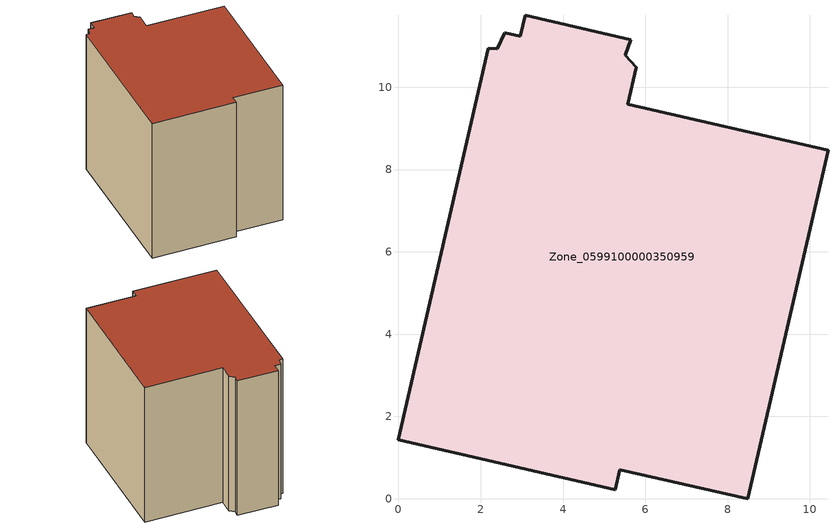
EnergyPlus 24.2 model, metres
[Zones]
Zone_0599100000350959
 floor ground (C_G): 5.51,10.78 5.77,10.49 5.57,9.59 10.44,8.47 8.49,0 5.38,0.71 5.27,0.22 0,1.43 2.18,10.95 2.4,10.93 2.58,11.32 2.96,11.24 3.08,11.75 5.65,11.16 z0
 wall outside (C_F): 2.18,10.95 0,1.43 5.27,0.22 5.38,0.71 8.49,0 10.44,8.47 5.57,9.59 5.77,10.49 5.51,10.78 5.65,11.16 3.08,11.75 2.96,11.24 2.58,11.32 2.4,10.93 2.18,10.95 z0:9.78
 roof outside (C_R): 5.51,10.78 5.65,11.16 3.08,11.75 2.96,11.24 2.58,11.32 2.4,10.93 2.18,10.95 0,1.43 5.27,0.22 5.38,0.71 8.49,0 10.44,8.47 5.57,9.59 5.77,10.49 z9.78
[BUILDING]
Pand.0599100000350959: North Axis=0; Terrain=City; Loads Convergence Tolerance Value=0.04; Temperature Convergence Tolerance Value=0.4; Solar Distribution=FullExterior; Maximum Number of Warmup Days=25; Minimum Number of Warmup Days=1
[Site:Location]
Rotterdam.The.Hague.AP_ZH_NLD Design_Conditions: Latitude=51.96; Longitude=4.45; Time Zone=1; Elevation=-4.5
[SITE:GROUNDTEMPERATURE:BUILDINGSURFACE]
18, 18, 18, 18, 18, 18, 18, 18, 18, 18, 18, 18
[MATERIAL] Thermal Absorptance=0.9; Solar Absorptance=0.7; Visible Absorptance=0.7
Name | Roughness | Thickness | Conductivity | Density | Specific Heat
G.TC.1992-2005 | MediumSmooth | 0.15 | 0.06 | 540 | 1210
F.TC.1992-2005 | Rough | 0.3 | 0.12 | 1920 | 840
R.TC.1992-2005 | MediumRough | 0.2 | 0.08 | 1500 | 1000
[CONSTRUCTION]
C_G: G.TC.1992-2005
C_F: F.TC.1992-2005
C_R: R.TC.1992-2005
[ZONE]
Zone_0599100000350959: Type=1; Multiplier=1; Ceiling Height=Autocalculate; Volume=Autocalculate; Floor Area=autocalculate; Part of Total Floor Area=Yes
[ZONEINFILTRATION:DESIGNFLOWRATE]
Infil_Zone_0599100000350959: Zone or ZoneList or Space or SpaceList=Zone_0599100000350959; Schedule=AlwaysOn; Design Flow Rate Calculation Method=Flow/Area; Flow Rate per Floor Area=0.0015; Constant Term Coefficient=1; Temperature Term Coefficient=0; Velocity Term Coefficient=0; Velocity Squared Term Coefficient=0
[HVACTEMPLATE:ZONE:IDEALLOADSAIRSYSTEM]
Zone_0599100000350959: Maximum Heating Supply Air Temperature=50; Minimum Cooling Supply Air Temperature=13; Maximum Heating Supply Air Humidity Ratio=0.0156; Minimum Cooling Supply Air Humidity Ratio=0.0077; Heating Limit=NoLimit; Cooling Limit=NoLimit; Dehumidification Control Type=ConstantSensibleHeatRatio; Cooling Sensible Heat Ratio=0.7; Dehumidification Setpoint=60; Humidification Control Type=None; Humidification Setpoint=30; Outdoor Air Method=None; Outdoor Air Flow Rate per Person=0.00944; Outdoor Air Flow Rate per Zone Floor Area=0; Outdoor Air Flow Rate per Zone=0; Demand Controlled Ventilation Type=None; Outdoor Air Economizer Type=NoEconomizer; Heat Recovery Type=None; Sensible Heat Recovery Effectiveness=0.7; Latent Heat Recovery Effectiveness=0.65
[ZONECONTROL:THERMOSTAT]
ThermostatControl_Zone_0599100000350959: Zone or ZoneList=Zone_0599100000350959; Control Type Schedule=DualSetpointControlType; Control 1=Thermostat_Zone_0599100000350959; Temperature Difference Between Cutout And Setpoint=0
[THERMOSTATSETPOINT:DUALSETPOINT]
Thermostat_Zone_0599100000350959: Heating Setpoint Temperature Schedule=HeatingSetpoint_Zone_0599100000350959; Cooling Setpoint Temperature Schedule=CoolingSetpoint_Zone_0599100000350959
[SCHEDULE:COMPACT]
HeatingSetpoint_Zone_0599100000350959: Through: 12/31, For: AllDays, Until: 24:00, 21
CoolingSetpoint_Zone_0599100000350959: Through: 12/31, For: AllDays, Until: 24:00, 24
DualSetpointControlType: Through: 12/31, For: AllDays, Until: 24:00, 4
AlwaysOn: Through: 12/31, For: AllDays, Until: 24:00, 1
